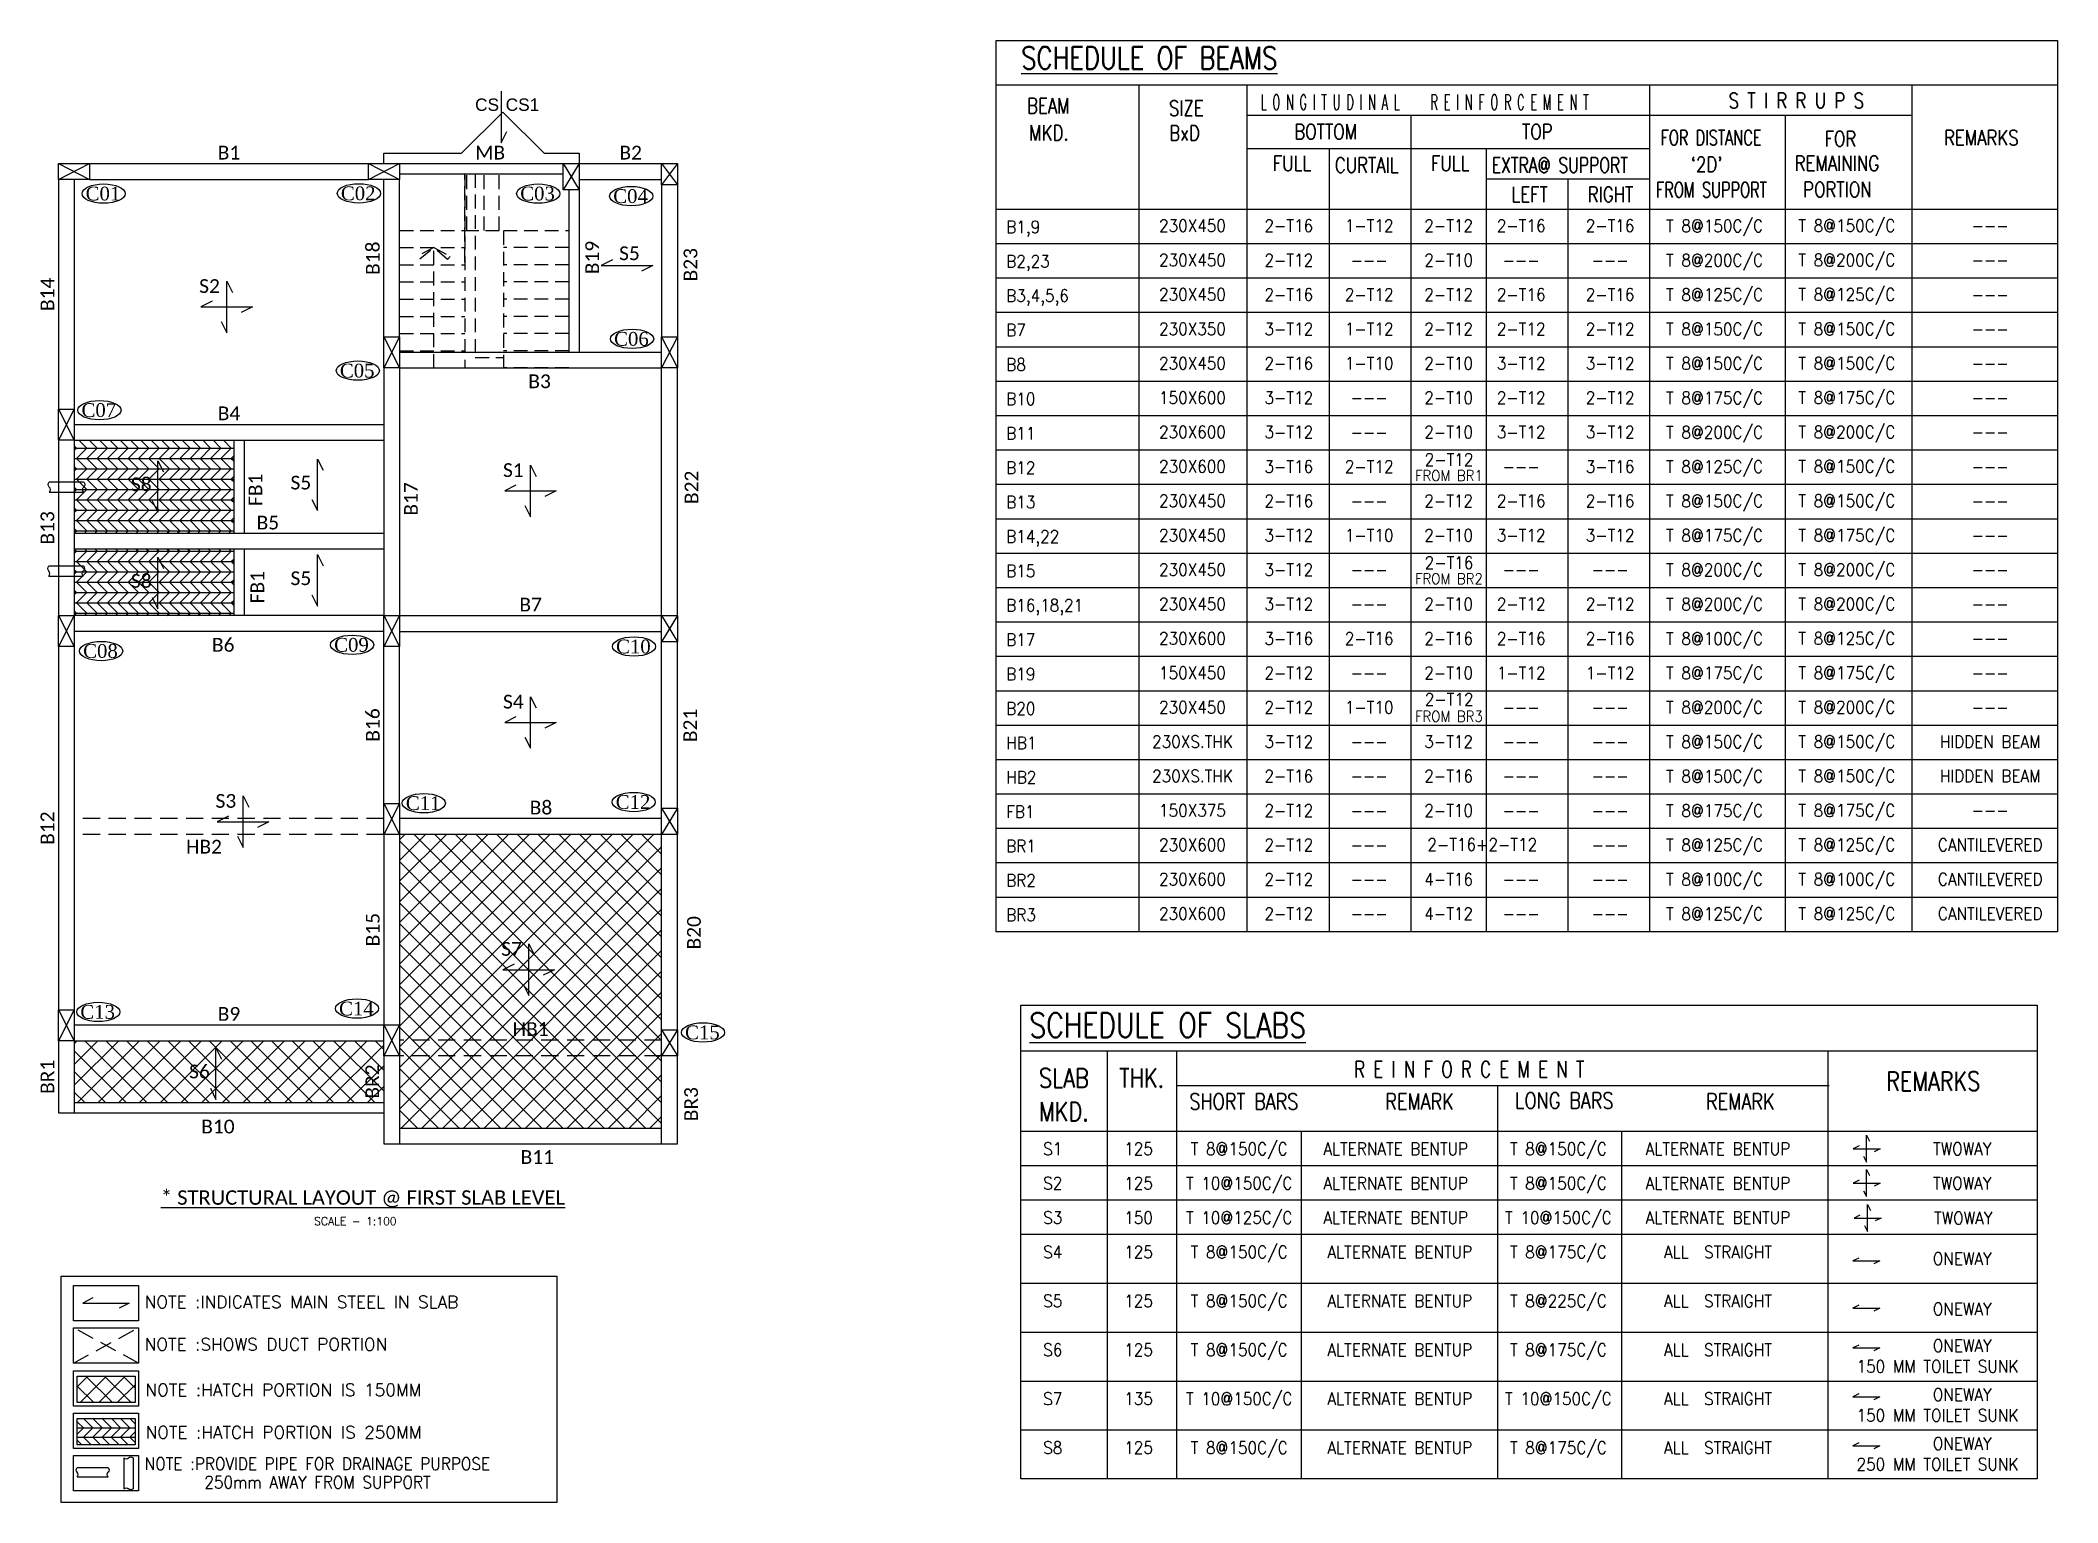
# Model space of a CAD drawing. Extents: x 2097.6 to 2126.9, y 1156.7 to 1177.9.
import ezdxf
from ezdxf.enums import TextEntityAlignment as Align

# ---------------------------------------------------------------- set-up
doc = ezdxf.new("R2010")
doc.units = 0
doc.linetypes.add('HIDDEN', pattern=[0.375, 0.25, -0.125])
for name, color, linetype in [('ARCH__BM_', 253, 'HIDDEN'), ('BAHUBALI_TITLE__BM_', 4, 'CONTINUOUS'), ('BEAM__BM_', 130, 'CONTINUOUS'), ('BEAM_TEXT__BM_', 20, 'CONTINUOUS'), ('BORDER__BM_', 40, 'CONTINUOUS'), ('COLUMN__BM_', 50, 'CONTINUOUS'), ('COLUMN_TEXT__BM_', 7, 'CONTINUOUS'), ('COLUMN_TEXT_BOX__BM_', 253, 'CONTINUOUS'), ('CS_CS1__BM_', 6, 'CONTINUOUS'), ('DUCT__BM_', 8, 'HIDDEN'), ('HIDDEN_BEAMS__BM_', 110, 'HIDDEN'), ('SCHEDULE_TEXT__BM_', 7, 'CONTINUOUS'), ('SECTION_BORDER__BM_', 8, 'CONTINUOUS'), ('SLAB_MARK__BM_', 251, 'CONTINUOUS'), ('SLAB_TEXT__BM_', 7, 'CONTINUOUS'), ('SLEEVE__BM_', 80, 'CONTINUOUS'), ('SUB_TITLE__BM_', 3, 'CONTINUOUS'), ('SUNK_BY_200MM__BM_', 201, 'CONTINUOUS'), ('SUNK_BY_325MM__BM_', 150, 'CONTINUOUS'), ('TABLE__BM_', 251, 'CONTINUOUS'), ('TEXT_LEGEND___BM_', 7, 'CONTINUOUS'), ('TITLE__BM_', 6, 'CONTINUOUS'), ('TITLE_TEXT__BM_', 7, 'CONTINUOUS')]:
    doc.layers.add(name, color=color, linetype=linetype)
doc.styles.add('CALIBRI', font='calibri.ttf')
doc.styles.add('DCPL_SLAB', font='arial.ttf', dxfattribs={"height": 0.2})
doc.styles.add('NAME', font='times.ttf')
doc.styles.add('ROMANS', font='romans')
doc.styles.add('RRR', font='romans.shx', dxfattribs={"height": 0.18})

# ---------------------------------------------------------------- blocks, each defined once
blk = doc.blocks.new('DHFGJKHL')
at = {"layer": 'BORDER__BM_'}
for p, q in [((-1361.676, -1231.291), (-1346.245, -1231.291)), ((-1346.245, -1233.104), (-1361.676, -1233.104))]:
    blk.add_line(p, q, dxfattribs=at)
blk.add_lwpolyline([(-1361.676, -1230.646), (-1346.245, -1230.646), (-1346.245, -1243.604), (-1361.676, -1243.604)], close=True, dxfattribs=at)
at = {"layer": 'TABLE__BM_'}
for p, q in [((-1359.605, -1231.291), (-1359.605, -1243.604)), ((-1358.032, -1231.291), (-1358.032, -1243.604)), ((-1352.179, -1231.291), (-1352.179, -1243.604)), ((-1348.367, -1231.291), (-1348.367, -1243.604)), ((-1348.367, -1231.738), (-1358.032, -1231.738)), ((-1355.649, -1231.738), (-1355.649, -1243.604)), ((-1352.179, -1231.738), (-1352.179, -1243.604)), ((-1350.207, -1231.738), (-1350.207, -1243.604)), ((-1358.032, -1232.216), (-1355.649, -1232.216)), ((-1356.836, -1232.216), (-1356.836, -1243.604)), ((-1355.649, -1232.216), (-1352.179, -1232.216)), ((-1354.554, -1232.216), (-1354.554, -1243.604)), ((-1352.179, -1232.216), (-1352.179, -1243.604)), ((-1354.554, -1232.66), (-1352.179, -1232.66)), ((-1353.366, -1232.66), (-1353.366, -1243.604)), ((-1346.245, -1233.604), (-1361.676, -1233.604)), ((-1346.245, -1234.104), (-1361.676, -1234.104)), ((-1346.245, -1234.604), (-1361.676, -1234.604)), ((-1346.245, -1235.104), (-1361.676, -1235.104)), ((-1346.245, -1235.604), (-1361.676, -1235.604)), ((-1346.245, -1236.104), (-1361.676, -1236.104)), ((-1346.245, -1236.604), (-1361.676, -1236.604)), ((-1346.245, -1237.104), (-1361.676, -1237.104)), ((-1346.245, -1237.604), (-1361.676, -1237.604)), ((-1346.245, -1238.104), (-1361.676, -1238.104)), ((-1346.245, -1238.604), (-1361.676, -1238.604)), ((-1346.245, -1239.104), (-1361.676, -1239.104)), ((-1346.245, -1239.604), (-1361.676, -1239.604)), ((-1346.245, -1240.104), (-1361.676, -1240.104)), ((-1346.245, -1240.604), (-1361.676, -1240.604)), ((-1346.245, -1241.104), (-1361.676, -1241.104)), ((-1346.245, -1241.604), (-1361.676, -1241.604)), ((-1346.245, -1242.104), (-1361.676, -1242.104)), ((-1346.245, -1242.604), (-1361.676, -1242.604)), ((-1346.245, -1243.104), (-1361.676, -1243.104))]:
    blk.add_line(p, q, dxfattribs=at)
at = {"layer": 'SCHEDULE_TEXT__BM_', "linetype": 'CONTINUOUS', "style": 'ROMANS', "width": 0.9}
for s, height, p in [('T 8@150C/C', 0.18, (-1351.233, -1233.433)), ('T 8@150C/C', 0.18, (-1349.31, -1233.43)), ('230X450', 0.18, (-1358.823, -1233.43)), ('2-T16', 0.18, (-1357.422, -1233.431)), ('1-T12', 0.18, (-1356.254, -1233.431)), ('2-T12', 0.18, (-1355.099, -1233.431)), ('2-T16', 0.18, (-1354.044, -1233.431)), ('2-T16', 0.18, (-1352.751, -1233.431)), ('---', 0.18, (-1347.226, -1233.43)), ('230X450', 0.18, (-1358.823, -1233.93)), ('2-T12', 0.18, (-1357.422, -1233.931)), ('2-T10', 0.18, (-1355.099, -1233.931)), ('T 8@200C/C', 0.18, (-1351.233, -1233.933)), ('T 8@200C/C', 0.18, (-1349.31, -1233.93)), ('---', 0.18, (-1356.254, -1233.931)), ('---', 0.18, (-1354.044, -1233.931)), ('---', 0.18, (-1352.751, -1233.931)), ('---', 0.18, (-1347.226, -1233.93)), ('230X450', 0.18, (-1358.823, -1234.43)), ('2-T16', 0.18, (-1357.422, -1234.431)), ('2-T12', 0.18, (-1356.254, -1234.431)), ('2-T12', 0.18, (-1355.099, -1234.431)), ('2-T16', 0.18, (-1354.044, -1234.431)), ('2-T16', 0.18, (-1352.751, -1234.431)), ('T 8@125C/C', 0.18, (-1351.233, -1234.433)), ('T 8@125C/C', 0.18, (-1349.31, -1234.43)), ('---', 0.18, (-1347.226, -1234.43)), ('230X350', 0.18, (-1358.823, -1234.93)), ('3-T12', 0.18, (-1357.422, -1234.931)), ('1-T12', 0.18, (-1356.254, -1234.931)), ('2-T12', 0.18, (-1355.099, -1234.931)), ('2-T12', 0.18, (-1354.044, -1234.931)), ('2-T12', 0.18, (-1352.751, -1234.931)), ('T 8@150C/C', 0.18, (-1351.233, -1234.933)), ('T 8@150C/C', 0.18, (-1349.31, -1234.93)), ('---', 0.18, (-1347.226, -1234.93)), ('230X450', 0.18, (-1358.823, -1235.43)), ('2-T16', 0.18, (-1357.422, -1235.431)), ('1-T10', 0.18, (-1356.254, -1235.431)), ('2-T10', 0.18, (-1355.099, -1235.431)), ('3-T12', 0.18, (-1354.044, -1235.431)), ('3-T12', 0.18, (-1352.751, -1235.431)), ('T 8@150C/C', 0.18, (-1351.233, -1235.433)), ('T 8@150C/C', 0.18, (-1349.31, -1235.43)), ('---', 0.18, (-1347.226, -1235.43)), ('150X600', 0.18, (-1358.823, -1235.93)), ('3-T12', 0.18, (-1357.422, -1235.931)), ('---', 0.18, (-1356.254, -1235.931)), ('2-T10', 0.18, (-1355.099, -1235.931)), ('2-T12', 0.18, (-1354.044, -1235.931)), ('2-T12', 0.18, (-1352.751, -1235.931)), ('T 8@175C/C', 0.18, (-1351.233, -1235.933)), ('T 8@175C/C', 0.18, (-1349.31, -1235.93)), ('---', 0.18, (-1347.226, -1235.93)), ('230X600', 0.18, (-1358.823, -1236.43)), ('3-T12', 0.18, (-1357.422, -1236.431)), ('---', 0.18, (-1356.254, -1236.431)), ('2-T10', 0.18, (-1355.099, -1236.431)), ('3-T12', 0.18, (-1354.044, -1236.431)), ('3-T12', 0.18, (-1352.751, -1236.431)), ('T 8@200C/C', 0.18, (-1351.233, -1236.433)), ('T 8@200C/C', 0.18, (-1349.31, -1236.43)), ('---', 0.18, (-1347.226, -1236.43)), ('2-T12', 0.18, (-1355.093, -1236.83)), ('T 8@125C/C', 0.18, (-1351.233, -1236.933)), ('T 8@150C/C', 0.18, (-1349.31, -1236.93)), ('230X600', 0.18, (-1358.823, -1236.93)), ('3-T16', 0.18, (-1357.422, -1236.931)), ('2-T12', 0.18, (-1356.254, -1236.931)), ('FROM BR1', 0.1565, (-1355.095, -1237.051)), ('---', 0.18, (-1354.044, -1236.931)), ('3-T16', 0.18, (-1352.751, -1236.931)), ('---', 0.18, (-1347.226, -1236.93)), ('230X450', 0.18, (-1358.823, -1237.43)), ('2-T16', 0.18, (-1357.422, -1237.431)), ('2-T12', 0.18, (-1355.099, -1237.431)), ('2-T16', 0.18, (-1354.044, -1237.431)), ('2-T16', 0.18, (-1352.751, -1237.431)), ('T 8@150C/C', 0.18, (-1351.233, -1237.433)), ('T 8@150C/C', 0.18, (-1349.31, -1237.43)), ('---', 0.18, (-1356.254, -1237.431)), ('---', 0.18, (-1347.226, -1237.43)), ('230X450', 0.18, (-1358.823, -1237.93)), ('3-T12', 0.18, (-1357.422, -1237.931)), ('1-T10', 0.18, (-1356.254, -1237.931)), ('2-T10', 0.18, (-1355.099, -1237.931)), ('3-T12', 0.18, (-1354.044, -1237.931)), ('3-T12', 0.18, (-1352.751, -1237.931)), ('T 8@175C/C', 0.18, (-1351.233, -1237.933)), ('T 8@175C/C', 0.18, (-1349.31, -1237.93)), ('---', 0.18, (-1347.226, -1237.93)), ('2-T16', 0.18, (-1355.093, -1238.33)), ('230X450', 0.18, (-1358.823, -1238.43)), ('3-T12', 0.18, (-1357.422, -1238.431)), ('---', 0.18, (-1356.254, -1238.431)), ('FROM BR2', 0.1565, (-1355.095, -1238.551)), ('---', 0.18, (-1354.044, -1238.431)), ('---', 0.18, (-1352.751, -1238.431)), ('T 8@200C/C', 0.18, (-1351.233, -1238.433)), ('T 8@200C/C', 0.18, (-1349.31, -1238.43)), ('---', 0.18, (-1347.226, -1238.43)), ('230X450', 0.18, (-1358.823, -1238.93)), ('3-T12', 0.18, (-1357.422, -1238.931)), ('2-T10', 0.18, (-1355.099, -1238.931)), ('2-T12', 0.18, (-1354.044, -1238.931)), ('2-T12', 0.18, (-1352.751, -1238.931)), ('T 8@200C/C', 0.18, (-1351.233, -1238.933)), ('T 8@200C/C', 0.18, (-1349.31, -1238.93)), ('---', 0.18, (-1356.254, -1238.931)), ('---', 0.18, (-1347.226, -1238.93)), ('230X600', 0.18, (-1358.823, -1239.43)), ('3-T16', 0.18, (-1357.422, -1239.431)), ('2-T16', 0.18, (-1356.254, -1239.431)), ('2-T16', 0.18, (-1355.099, -1239.431)), ('2-T16', 0.18, (-1354.044, -1239.431)), ('2-T16', 0.18, (-1352.751, -1239.431)), ('T 8@100C/C', 0.18, (-1351.233, -1239.433)), ('T 8@125C/C', 0.18, (-1349.31, -1239.43)), ('---', 0.18, (-1347.226, -1239.43)), ('150X450', 0.18, (-1358.823, -1239.93)), ('2-T12', 0.18, (-1357.422, -1239.931)), ('---', 0.18, (-1356.254, -1239.931)), ('2-T10', 0.18, (-1355.099, -1239.931)), ('1-T12', 0.18, (-1354.044, -1239.931)), ('1-T12', 0.18, (-1352.751, -1239.931)), ('T 8@175C/C', 0.18, (-1351.233, -1239.933)), ('T 8@175C/C', 0.18, (-1349.31, -1239.93)), ('---', 0.18, (-1347.226, -1239.93)), ('230X450', 0.18, (-1358.823, -1240.43)), ('2-T12', 0.18, (-1357.422, -1240.431)), ('1-T10', 0.18, (-1356.254, -1240.431)), ('2-T12', 0.18, (-1355.091, -1240.316)), ('T 8@200C/C', 0.18, (-1351.233, -1240.433)), ('T 8@200C/C', 0.18, (-1349.31, -1240.43)), ('FROM BR3', 0.1565, (-1355.095, -1240.551)), ('---', 0.18, (-1354.044, -1240.431)), ('---', 0.18, (-1352.751, -1240.431)), ('---', 0.18, (-1347.226, -1240.43)), ('230XS.THK', 0.18, (-1358.823, -1240.93)), ('3-T12', 0.18, (-1357.422, -1240.931)), ('3-T12', 0.18, (-1355.099, -1240.931)), ('T 8@150C/C', 0.18, (-1351.233, -1240.933)), ('T 8@150C/C', 0.18, (-1349.31, -1240.93)), ('HIDDEN BEAM', 0.18, (-1347.226, -1240.93)), ('---', 0.18, (-1356.254, -1240.931)), ('---', 0.18, (-1354.044, -1240.931)), ('---', 0.18, (-1352.751, -1240.931)), ('230XS.THK', 0.18, (-1358.823, -1241.43)), ('2-T16', 0.18, (-1357.422, -1241.431)), ('---', 0.18, (-1356.254, -1241.431)), ('2-T16', 0.18, (-1355.099, -1241.431)), ('---', 0.18, (-1354.044, -1241.431)), ('---', 0.18, (-1352.751, -1241.431)), ('T 8@150C/C', 0.18, (-1351.233, -1241.433)), ('T 8@150C/C', 0.18, (-1349.31, -1241.43)), ('HIDDEN BEAM', 0.18, (-1347.226, -1241.43)), ('T 8@175C/C', 0.18, (-1351.233, -1241.933)), ('T 8@175C/C', 0.18, (-1349.31, -1241.93)), ('150X375', 0.18, (-1358.823, -1241.93)), ('2-T12', 0.18, (-1357.422, -1241.931)), ('---', 0.18, (-1356.254, -1241.931)), ('2-T10', 0.18, (-1355.099, -1241.931)), ('---', 0.18, (-1354.044, -1241.931)), ('---', 0.18, (-1352.751, -1241.931)), ('---', 0.18, (-1347.226, -1241.93)), ('230X600', 0.18, (-1358.823, -1242.43)), ('2-T12', 0.18, (-1357.422, -1242.431)), ('2-T16+2-T12', 0.18, (-1354.61, -1242.425)), ('T 8@125C/C', 0.18, (-1351.233, -1242.433)), ('T 8@125C/C', 0.18, (-1349.31, -1242.43)), ('CANTILEVERED', 0.18, (-1347.226, -1242.43)), ('---', 0.18, (-1356.254, -1242.431)), ('---', 0.18, (-1352.751, -1242.431)), ('230X600', 0.18, (-1358.823, -1242.93)), ('2-T12', 0.18, (-1357.422, -1242.931)), ('---', 0.18, (-1356.254, -1242.931)), ('4-T16', 0.18, (-1355.099, -1242.931)), ('---', 0.18, (-1354.044, -1242.931)), ('---', 0.18, (-1352.751, -1242.931)), ('T 8@100C/C', 0.18, (-1351.233, -1242.933)), ('T 8@100C/C', 0.18, (-1349.31, -1242.93)), ('CANTILEVERED', 0.18, (-1347.226, -1242.93)), ('230X600', 0.18, (-1358.823, -1243.43)), ('2-T12', 0.18, (-1357.422, -1243.431)), ('---', 0.18, (-1356.254, -1243.431)), ('4-T12', 0.18, (-1355.099, -1243.431)), ('---', 0.18, (-1354.044, -1243.431)), ('---', 0.18, (-1352.751, -1243.431)), ('T 8@125C/C', 0.18, (-1351.233, -1243.433)), ('T 8@125C/C', 0.18, (-1349.31, -1243.43)), ('CANTILEVERED', 0.18, (-1347.226, -1243.43))]:
    blk.add_text(s, height=height, dxfattribs=at).set_placement(p, align=Align.CENTER)
for s, p in [('B1,9', (-1361.53, -1233.448)), ('B2,23', (-1361.53, -1233.948)), ('B3,4,5,6', (-1361.53, -1234.448)), ('B7', (-1361.53, -1234.948)), ('B8', (-1361.53, -1235.448)), ('B10', (-1361.53, -1235.948)), ('B11', (-1361.53, -1236.448)), ('B12', (-1361.53, -1236.948)), ('B13', (-1361.53, -1237.448)), ('B14,22', (-1361.53, -1237.948)), ('B15', (-1361.53, -1238.448)), ('B16,18,21', (-1361.53, -1238.948)), ('B17', (-1361.53, -1239.448)), ('B19', (-1361.53, -1239.948)), ('B20', (-1361.53, -1240.448)), ('HB1', (-1361.53, -1240.948)), ('HB2', (-1361.53, -1241.448)), ('FB1', (-1361.53, -1241.948)), ('BR1', (-1361.53, -1242.448)), ('BR2', (-1361.53, -1242.948)), ('BR3', (-1361.53, -1243.448))]:
    blk.add_text(s, height=0.18, dxfattribs=at).set_placement(p)
at = {"layer": 'SUB_TITLE__BM_', "style": 'ROMANS'}
for s, width, p in [('L O N G I T U D I N A L   R E I N F O R C E M E N T', 0.55, (-1357.832, -1231.655)), ('S T I R R U P S', 0.8, (-1351.028, -1231.631)), ('BEAM', 0.8, (-1361.227, -1231.707)), ('SIZE', 0.8, (-1359.165, -1231.742)), ('MKD.', 0.8, (-1361.196, -1232.1)), ('BxD', 0.8, (-1359.16, -1232.104)), ('BOTTOM', 0.8, (-1357.342, -1232.083)), ('TOP', 0.8, (-1354.031, -1232.083)), ('FOR DISTANCE ', 0.7, (-1352.016, -1232.171)), ('FOR', 0.8, (-1349.633, -1232.187)), ('REMARKS', 0.8, (-1347.897, -1232.172)), ('FULL', 0.8, (-1357.654, -1232.545)), ('FULL', 0.8, (-1355.355, -1232.545)), (" `2D'", 0.8, (-1351.699, -1232.558)), ('REMAINING ', 0.8, (-1350.068, -1232.544)), ('CURTAIL', 0.8, (-1356.753, -1232.57)), ('EXTRA@ SUPPORT', 0.75, (-1354.471, -1232.57)), ('LEFT', 0.8, (-1354.185, -1232.996)), ('RIGHT', 0.8, (-1353.076, -1232.996)), ('FROM SUPPORT', 0.7, (-1352.082, -1232.928)), ('PORTION', 0.8, (-1349.944, -1232.925))]:
    blk.add_text(s, height=0.22, dxfattribs=dict(at, width=width)).set_placement(p)
at = {"layer": 'TITLE__BM_', "style": 'ROMANS', "width": 0.8}
blk.add_text('%%uSCHEDULE OF BEAMS', height=0.32424, dxfattribs=at).set_placement((-1361.312, -1231.063))
blk = doc.blocks.new('SLAB_MARK_2W')
at = {"layer": 'SLAB_MARK__BM_'}
for points in [[(823.179, 262.454), (822.983, 262.356), (823.879, 262.356), (823.684, 262.258)], [(823.334, 262.104), (823.431, 261.908), (823.431, 262.804), (823.529, 262.609)]]:
    blk.add_lwpolyline(points, dxfattribs=at)
blk = doc.blocks.new('FHGJG')
at = {"layer": 'SLAB_MARK__BM_'}
for points in [[(652.264, 340.805), (652.346, 340.641), (652.346, 341.391), (652.428, 341.227)], [(652.135, 341.098), (651.971, 341.016), (652.721, 341.016), (652.557, 340.934)]]:
    blk.add_lwpolyline(points, dxfattribs=at)
blk = doc.blocks.new('PIPE')
at = {"layer": 'SLEEVE__BM_'}
for p, q in [((0.001, 0.517), (0.001, 0.016)), ((0.151, 0.518), (0.151, 0.015))]:
    blk.add_line(p, q, dxfattribs=at)
for points in [[(0.151, 0.518, -0.422034), (0.076, 0.518)], [(0.151, 0.015, 0.422765), (0.076, 0.015)]]:
    blk.add_lwpolyline(points, format="xyb", dxfattribs=at)
for centre, start, end in [((0.039, 0.48), 44.6329, 135.5046), ((0.039, 0.053), 224.4858, 315.3902)]:
    blk.add_arc(centre, 0.0532, start, end, dxfattribs=at)

msp = doc.modelspace()

# ---------------------------------------------------------------- hatches: boundary and pattern name
at = {"layer": 'SUNK_BY_200MM__BM_'}
h = msp.add_hatch(dxfattribs=at)
h.set_pattern_fill('GLB', color=256, scale=0.15, style=0)
h.set_pattern_definition([(0, (3517.4192, 2380.25653), (0, 0.15), []), (315, (3517.41921, 2380.25653), (0.15, 0), [0.212132034, -0.212132034]), (45, (3517.41921, 2380.25653), (0.15, 0), [0.212132034, -0.212132034])])
h.paths.add_polyline_path([(2100.406, 1172.122), (2098.086, 1172.122), (2098.086, 1170.772), (2100.406, 1170.772)])
h.paths.add_polyline_path([(2100.406, 1170.542), (2098.086, 1170.542), (2098.086, 1169.572), (2100.406, 1169.572)])
h.paths.add_polyline_path([(2098.859, 1171.327), (2099.266, 1171.327), (2099.266, 1171.634), (2098.859, 1171.634)], flags=24)
h.paths.add_polyline_path([(2098.859, 1169.923), (2099.266, 1169.923), (2099.266, 1170.23), (2098.859, 1170.23)], flags=24)
h = msp.add_hatch(dxfattribs=at)
h.set_pattern_fill('GLB', color=256, scale=0.135, style=0)
h.set_pattern_definition([(0, (2848.01035, 1705.99889), (0, 0.135), []), (315, (2848.01035, 1705.99889), (0.135, 0), [0.19091883, -0.19091883]), (45, (2848.01035, 1705.99889), (0.135, 0), [0.19091883, -0.19091883])])
h.paths.add_polyline_path([(2098.13, 1157.903), (2098.13, 1157.517), (2098.972, 1157.517), (2098.972, 1157.903)])
at = {"layer": 'SUNK_BY_325MM__BM_'}
h = msp.add_hatch(dxfattribs=at)
h.set_pattern_fill('ARCHT02', color=256, scale=0.15, style=0)
h.set_pattern_definition([(45, (3517.22242, 2380.706), (-0.150613744, 0.150613744), []), (135, (3517.22242, 2380.706), (-0.150613744, -0.150613744), [])])
h.paths.add_polyline_path([(2106.626, 1166.392), (2102.816, 1166.392), (2102.816, 1163.622), (2102.816, 1163.402), (2106.626, 1163.402), (2106.626, 1163.552)])
h.paths.add_polyline_path([(2106.626, 1163.402), (2102.816, 1163.402), (2102.816, 1163.172), (2106.626, 1163.172)])
h.paths.add_polyline_path([(2106.626, 1163.172), (2102.816, 1163.172), (2102.816, 1162.122), (2106.626, 1162.122)])
h.paths.add_polyline_path([(2104.242, 1164.573), (2104.649, 1164.573), (2104.649, 1164.88), (2104.242, 1164.88)], flags=24)
h.paths.add_polyline_path([(2104.407, 1163.435), (2105.035, 1163.435), (2105.035, 1163.737), (2104.407, 1163.737)], flags=24)
h = msp.add_hatch(dxfattribs=at)
h.set_pattern_fill('ARCHT02', color=256, scale=0.15, style=0)
h.set_pattern_definition([(45, (3517.4192, 2380.25653), (-0.150613744, 0.150613744), []), (135, (3517.4192, 2380.25653), (-0.150613744, -0.150613744), [])])
h.paths.add_polyline_path([(2102.586, 1163.172), (2102.586, 1163.392), (2098.086, 1163.392), (2098.086, 1162.492), (2102.586, 1162.492)])
h.paths.add_polyline_path([(2099.705, 1162.791), (2100.112, 1162.791), (2100.112, 1163.098), (2099.705, 1163.098)], flags=24)
h.paths.add_polyline_path([(2102.546, 1162.497), (2102.546, 1163.1), (2102.241, 1163.1), (2102.241, 1162.497)], flags=24)
h = msp.add_hatch(dxfattribs=at)
h.set_pattern_fill('ARCHT02', color=256, scale=0.135, style=0)
h.set_pattern_definition([(45, (2848.01035, 1705.9989), (-0.13555237, 0.13555237), []), (135, (2848.01035, 1705.9989), (-0.13555237, -0.13555237), [])])
h.paths.add_polyline_path([(2098.13, 1158.518), (2098.13, 1158.132), (2098.972, 1158.132), (2098.972, 1158.518)])

# ---------------------------------------------------------------- linework, layer by layer
at = {"layer": 'ARCH__BM_', "ltscale": 0.8}
for p, q in [((2103.766, 1175.992), (2103.766, 1173.172)), ((2103.766, 1174.712), (2103.766, 1175.992)), ((2103.766, 1175.992), (2103.766, 1173.172)), ((2103.766, 1174.712), (2103.766, 1175.992)), ((2103.796, 1175.172), (2103.796, 1175.992)), ((2103.916, 1175.992), (2103.916, 1173.322)), ((2103.916, 1175.992), (2103.916, 1173.322)), ((2104.046, 1175.172), (2104.046, 1175.992)), ((2104.266, 1175.172), (2104.266, 1175.992)), ((2102.816, 1175.172), (2103.766, 1175.172)), ((2103.766, 1175.172), (2104.326, 1175.172)), ((2104.326, 1175.172), (2105.276, 1175.172)), ((2104.326, 1175.162), (2104.326, 1173.322)), ((2102.816, 1174.922), (2103.766, 1174.922)), ((2103.316, 1174.922), (2103.08, 1174.799)), ((2103.316, 1174.922), (2103.08, 1174.799)), ((2103.111, 1174.757), (2103.316, 1174.922)), ((2103.111, 1174.757), (2103.316, 1174.922)), ((2103.316, 1173.172), (2103.316, 1174.922)), ((2103.316, 1174.922), (2103.55, 1174.793)), ((2103.511, 1174.748), (2103.316, 1174.922)), ((2103.316, 1173.172), (2103.316, 1174.922)), ((2103.316, 1174.922), (2103.55, 1174.793)), ((2103.511, 1174.748), (2103.316, 1174.922)), ((2105.276, 1174.922), (2104.326, 1174.922)), ((2102.816, 1174.672), (2103.766, 1174.672)), ((2103.55, 1174.793), (2103.511, 1174.748)), ((2103.55, 1174.793), (2103.511, 1174.748)), ((2105.276, 1174.672), (2104.326, 1174.672)), ((2102.816, 1174.422), (2103.766, 1174.422)), ((2105.276, 1174.422), (2104.326, 1174.422)), ((2102.816, 1174.172), (2103.766, 1174.172)), ((2105.276, 1174.172), (2104.326, 1174.172)), ((2102.816, 1173.922), (2103.766, 1173.922)), ((2105.276, 1173.922), (2104.326, 1173.922)), ((2102.816, 1173.672), (2103.766, 1173.672)), ((2102.816, 1173.422), (2103.766, 1173.422)), ((2105.276, 1173.672), (2104.326, 1173.672)), ((2105.276, 1173.422), (2104.326, 1173.422)), ((2102.816, 1173.172), (2103.766, 1173.172)), ((2103.766, 1173.172), (2104.326, 1173.172)), ((2103.766, 1173.172), (2104.326, 1173.172)), ((2103.916, 1173.322), (2104.326, 1173.322)), ((2103.916, 1173.322), (2104.326, 1173.322)), ((2104.326, 1173.322), (2104.326, 1173.172)), ((2104.326, 1173.322), (2104.326, 1173.172)), ((2105.276, 1173.172), (2104.326, 1173.172))]:
    msp.add_line(p, q, dxfattribs=at)
at = {"layer": 'BEAM__BM_'}
for p, q in [((2098.306, 1176.142), (2102.366, 1176.142)), ((2102.816, 1176.142), (2105.196, 1176.142)), ((2105.426, 1176.142), (2106.626, 1176.142)), ((2097.856, 1175.912), (2097.856, 1172.572)), ((2098.086, 1175.912), (2098.086, 1172.572)), ((2098.306, 1175.912), (2102.366, 1175.912)), ((2102.586, 1173.622), (2102.586, 1175.912)), ((2102.816, 1175.992), (2105.196, 1175.992)), ((2102.816, 1173.622), (2102.816, 1175.912)), ((2105.276, 1175.762), (2105.276, 1173.402)), ((2105.426, 1175.912), (2106.626, 1175.912)), ((2105.426, 1175.762), (2105.426, 1173.402)), ((2106.626, 1175.832), (2106.626, 1173.622)), ((2106.856, 1175.832), (2106.856, 1173.622)), ((2102.816, 1173.402), (2106.626, 1173.402)), ((2102.586, 1173.172), (2102.586, 1169.572)), ((2102.816, 1173.172), (2102.816, 1169.572)), ((2102.816, 1173.172), (2106.626, 1173.172)), ((2106.626, 1169.572), (2106.626, 1173.172)), ((2106.856, 1169.572), (2106.856, 1173.172)), ((2098.086, 1172.352), (2102.586, 1172.352)), ((2097.856, 1172.122), (2097.856, 1169.572)), ((2098.086, 1172.122), (2098.086, 1169.572)), ((2098.086, 1172.122), (2102.586, 1172.122)), ((2100.406, 1172.122), (2100.406, 1170.772)), ((2100.556, 1172.122), (2100.556, 1170.772)), ((2098.086, 1170.772), (2102.586, 1170.772)), ((2098.086, 1170.542), (2102.586, 1170.542)), ((2100.406, 1170.542), (2100.406, 1169.572)), ((2100.556, 1170.542), (2100.556, 1169.572)), ((2102.586, 1169.572), (2098.086, 1169.572)), ((2102.586, 1169.342), (2098.086, 1169.342)), ((2102.816, 1169.572), (2106.626, 1169.572)), ((2102.816, 1169.342), (2106.626, 1169.342)), ((2097.856, 1169.122), (2097.856, 1163.842)), ((2098.086, 1169.122), (2098.086, 1163.842)), ((2102.586, 1166.842), (2102.586, 1169.122)), ((2102.816, 1166.842), (2102.816, 1169.122)), ((2106.626, 1166.772), (2106.626, 1169.192)), ((2106.856, 1166.772), (2106.856, 1169.192)), ((2102.586, 1166.392), (2102.586, 1163.622)), ((2106.626, 1166.622), (2102.816, 1166.622)), ((2106.626, 1166.392), (2102.816, 1166.392)), ((2102.816, 1166.392), (2102.816, 1163.622)), ((2106.626, 1163.552), (2106.626, 1166.392)), ((2106.856, 1163.552), (2106.856, 1166.392)), ((2098.086, 1163.622), (2102.586, 1163.622)), ((2097.856, 1163.392), (2097.856, 1162.342)), ((2098.086, 1163.392), (2102.586, 1163.392)), ((2098.086, 1163.392), (2098.086, 1162.342)), ((2102.586, 1163.172), (2102.586, 1161.892)), ((2102.816, 1163.172), (2102.816, 1161.892)), ((2106.626, 1161.892), (2106.626, 1163.172)), ((2106.856, 1161.892), (2106.856, 1163.172)), ((2097.856, 1162.342), (2102.586, 1162.342)), ((2098.086, 1162.492), (2102.586, 1162.492)), ((2102.816, 1162.122), (2106.626, 1162.122)), ((2102.586, 1161.892), (2106.856, 1161.892))]:
    msp.add_line(p, q, dxfattribs=at)
at = {"layer": 'BORDER__BM_'}
msp.add_line((2111.849, 1163.244), (2126.625, 1163.244), dxfattribs=at)
msp.add_lwpolyline([(2126.625, 1157.025), (2111.849, 1157.025), (2111.849, 1163.91), (2126.625, 1163.91)], close=True, dxfattribs=at)
at = {"layer": 'COLUMN__BM_'}
for p, q in [((2097.856, 1175.912), (2098.306, 1176.142)), ((2097.856, 1176.142), (2098.306, 1175.912)), ((2102.366, 1175.912), (2102.816, 1176.142)), ((2102.366, 1176.142), (2102.816, 1175.912)), ((2105.196, 1176.142), (2105.426, 1175.762)), ((2105.426, 1176.142), (2105.196, 1175.762)), ((2106.626, 1176.142), (2106.856, 1175.832)), ((2106.856, 1176.142), (2106.626, 1175.832)), ((2102.586, 1173.622), (2102.816, 1173.172)), ((2102.816, 1173.622), (2102.586, 1173.172)), ((2106.626, 1173.622), (2106.856, 1173.172)), ((2106.856, 1173.622), (2106.626, 1173.172)), ((2097.856, 1172.572), (2098.086, 1172.122)), ((2098.086, 1172.572), (2097.856, 1172.122)), ((2097.856, 1169.572), (2098.086, 1169.122)), ((2098.086, 1169.572), (2097.856, 1169.122)), ((2102.586, 1169.572), (2102.816, 1169.122)), ((2102.816, 1169.572), (2102.586, 1169.122)), ((2106.626, 1169.572), (2106.856, 1169.192)), ((2106.856, 1169.572), (2106.626, 1169.192)), ((2102.586, 1166.842), (2102.816, 1166.392)), ((2102.816, 1166.842), (2102.586, 1166.392)), ((2106.626, 1166.772), (2106.856, 1166.392)), ((2106.856, 1166.772), (2106.626, 1166.392)), ((2097.856, 1163.842), (2098.086, 1163.392)), ((2098.086, 1163.842), (2097.856, 1163.392)), ((2102.586, 1163.622), (2102.816, 1163.172)), ((2102.816, 1163.622), (2102.586, 1163.172)), ((2106.626, 1163.552), (2106.856, 1163.172)), ((2106.856, 1163.552), (2106.626, 1163.172))]:
    msp.add_line(p, q, dxfattribs=at)
for points in [[(2097.856, 1175.912), (2097.856, 1176.142), (2098.306, 1176.142), (2098.306, 1175.912)], [(2102.366, 1175.912), (2102.366, 1176.142), (2102.816, 1176.142), (2102.816, 1175.912)], [(2105.196, 1176.142), (2105.426, 1176.142), (2105.426, 1175.762), (2105.196, 1175.762)], [(2106.626, 1176.142), (2106.856, 1176.142), (2106.856, 1175.832), (2106.626, 1175.832)], [(2102.586, 1173.622), (2102.816, 1173.622), (2102.816, 1173.172), (2102.586, 1173.172)], [(2106.626, 1173.622), (2106.856, 1173.622), (2106.856, 1173.172), (2106.626, 1173.172)], [(2097.856, 1172.572), (2098.086, 1172.572), (2098.086, 1172.122), (2097.856, 1172.122)], [(2097.856, 1169.572), (2098.086, 1169.572), (2098.086, 1169.122), (2097.856, 1169.122)], [(2102.586, 1169.572), (2102.816, 1169.572), (2102.816, 1169.122), (2102.586, 1169.122)], [(2106.626, 1169.572), (2106.856, 1169.572), (2106.856, 1169.192), (2106.626, 1169.192)], [(2102.586, 1166.842), (2102.816, 1166.842), (2102.816, 1166.392), (2102.586, 1166.392)], [(2106.626, 1166.772), (2106.856, 1166.772), (2106.856, 1166.392), (2106.626, 1166.392)], [(2097.856, 1163.842), (2098.086, 1163.842), (2098.086, 1163.392), (2097.856, 1163.392)], [(2102.586, 1163.622), (2102.816, 1163.622), (2102.816, 1163.172), (2102.586, 1163.172)], [(2106.626, 1163.552), (2106.856, 1163.552), (2106.856, 1163.172), (2106.626, 1163.172)]]:
    msp.add_lwpolyline(points, close=True, dxfattribs=at)
at = {"layer": 'COLUMN_TEXT_BOX__BM_'}
for centre in [(2098.513, 1175.706), (2102.224, 1175.71), (2104.831, 1175.706), (2106.183, 1175.67), (2106.196, 1173.595), (2102.209, 1173.133), (2098.453, 1172.558), (2098.477, 1169.057), (2102.126, 1169.147, 0), (2106.224, 1169.123), (2103.168, 1166.845), (2106.22, 1166.862), (2098.436, 1163.811), (2102.197, 1163.86), (2107.227, 1163.513)]:
    msp.add_ellipse(centre, major_axis=(-0.314, 0), ratio=0.447656, dxfattribs=at)
at = {"layer": 'CS_CS1__BM_'}
msp.add_lwpolyline([(2102.586, 1176.142), (2102.586, 1176.292), (2103.716, 1176.292), (2104.316, 1176.892), (2104.916, 1176.292), (2105.426, 1176.292), (2105.426, 1176.142)], dxfattribs=at)
at = {"layer": 'DUCT__BM_'}
for p, q in [((2098.075, 1158.707), (2099.02, 1159.221)), ((2099.02, 1158.707), (2098.075, 1159.221))]:
    msp.add_line(p, q, dxfattribs=at)
at = {"layer": 'HIDDEN_BEAMS__BM_'}
for p, q in [((2102.586, 1166.622), (2098.086, 1166.622)), ((2102.586, 1166.392), (2098.086, 1166.392)), ((2106.626, 1163.402), (2102.816, 1163.402)), ((2106.626, 1163.172), (2102.816, 1163.172))]:
    msp.add_line(p, q, dxfattribs=at)
at = {"layer": 'SECTION_BORDER__BM_'}
for points in [[(2097.897, 1159.971), (2105.101, 1159.971), (2105.101, 1156.678), (2097.897, 1156.678)], [(2098.075, 1159.836), (2099.02, 1159.836), (2099.02, 1159.322), (2098.075, 1159.322)], [(2098.075, 1159.221), (2099.02, 1159.221), (2099.02, 1158.707), (2098.075, 1158.707)], [(2098.075, 1158.592), (2099.02, 1158.592), (2099.02, 1158.078), (2098.075, 1158.078)], [(2098.075, 1157.977), (2099.02, 1157.977), (2099.02, 1157.463), (2098.075, 1157.463)], [(2098.075, 1157.362), (2099.02, 1157.362), (2099.02, 1156.848), (2098.075, 1156.848)]]:
    msp.add_lwpolyline(points, close=True, dxfattribs=at)
at = {"layer": 'SLAB_MARK__BM_'}
for points in [[(2104.294, 1177.196), (2104.294, 1177.196), (2104.294, 1176.446), (2104.376, 1176.61)], [(2105.91, 1174.742), (2105.746, 1174.66), (2106.496, 1174.66), (2106.332, 1174.578)], [(2099.22, 1171.238), (2099.301, 1171.074), (2099.301, 1171.824), (2099.383, 1171.66)], [(2101.54, 1171.262), (2101.621, 1171.098), (2101.621, 1171.848), (2101.703, 1171.684)], [(2099.22, 1169.834), (2099.301, 1169.67), (2099.301, 1170.42), (2099.383, 1170.256)], [(2101.54, 1169.872), (2101.621, 1169.708), (2101.621, 1170.458), (2101.703, 1170.294)], [(2100.066, 1162.702), (2100.147, 1162.538), (2100.147, 1163.288), (2100.229, 1163.124)], [(2124.029, 1160.234), (2123.944, 1160.191), (2124.335, 1160.191), (2124.25, 1160.148)], [(2098.357, 1159.653), (2098.21, 1159.579), (2098.885, 1159.579), (2098.737, 1159.506)], [(2124.029, 1159.548), (2123.944, 1159.505), (2124.335, 1159.505), (2124.25, 1159.463)], [(2124.029, 1158.969), (2123.944, 1158.926), (2124.335, 1158.926), (2124.25, 1158.883)], [(2124.029, 1158.258), (2123.944, 1158.215), (2124.335, 1158.215), (2124.25, 1158.172)], [(2124.029, 1157.547), (2123.944, 1157.504), (2124.335, 1157.504), (2124.25, 1157.461)]]:
    msp.add_lwpolyline(points, dxfattribs=at)
at = {"layer": 'SUNK_BY_200MM__BM_'}
msp.add_lwpolyline([(2098.13, 1157.903), (2098.972, 1157.903), (2098.972, 1157.517), (2098.13, 1157.517)], close=True, dxfattribs=at)
at = {"layer": 'SUNK_BY_325MM__BM_'}
msp.add_lwpolyline([(2098.13, 1158.518), (2098.972, 1158.518), (2098.972, 1158.132), (2098.13, 1158.132)], close=True, dxfattribs=at)
at = {"layer": 'TABLE__BM_'}
for p, q in [((2113.108, 1157.025), (2113.108, 1163.244)), ((2114.117, 1157.025), (2114.117, 1163.244)), ((2114.117, 1157.025), (2114.117, 1163.244)), ((2114.117, 1157.025), (2114.117, 1163.244)), ((2114.117, 1157.025), (2114.117, 1163.244)), ((2114.117, 1157.025), (2114.117, 1163.244)), ((2123.583, 1157.025), (2123.583, 1163.244)), ((2123.583, 1157.025), (2123.583, 1163.244)), ((2123.583, 1157.025), (2123.583, 1163.244)), ((2123.583, 1157.025), (2123.583, 1163.244)), ((2123.583, 1157.025), (2123.583, 1163.244)), ((2114.117, 1162.741), (2123.597, 1162.741)), ((2118.78, 1157.025), (2118.78, 1162.741)), ((2111.849, 1162.079), (2126.625, 1162.079)), ((2115.929, 1157.025), (2115.929, 1162.079)), ((2120.583, 1157.025), (2120.583, 1162.079)), ((2111.849, 1161.579), (2126.625, 1161.579)), ((2111.849, 1161.079), (2126.625, 1161.079)), ((2111.849, 1160.579), (2126.625, 1160.579)), ((2111.849, 1159.868), (2126.625, 1159.868)), ((2111.849, 1159.157), (2126.625, 1159.157)), ((2111.849, 1158.446), (2126.625, 1158.446)), ((2111.849, 1157.736), (2126.625, 1157.736))]:
    msp.add_line(p, q, dxfattribs=at)

# ---------------------------------------------------------------- block references
at = {"layer": 'BAHUBALI_TITLE__BM_', "xscale": 0.4372657487104979, "yscale": 0.4372657487104979, "zscale": 0.4372657487104979}
for p in [(1764.085, 1047.103), (1764.085, 1046.603), (1764.099, 1046.096)]:
    msp.add_blockref('SLAB_MARK_2W', p, dxfattribs=at)
at = {"layer": 'CS_CS1__BM_'}
msp.add_blockref('DHFGJKHL', (3473.166, 2408.58), dxfattribs=at)
at = {"layer": 'SLAB_MARK__BM_'}
for p in [(1447.957, 833.043), (1452.373, 830.369), (1452.373, 827.002), (1448.195, 825.559), (1452.348, 823.409)]:
    msp.add_blockref('FHGJG', p, dxfattribs=at)
at = {"layer": 'SLEEVE__BM_', "rotation": 90}
for p, xscale, yscale, zscale in [((2098.239, 1171.516), -0.9962016975403694, 0.9962016975403694, 0.996201697540334), ((2098.233, 1170.296), -0.9962016975403694, 0.9962016975403694, 0.996201697540334), ((2098.592, 1157.188), -0.8965815277863324, 0.8965815277863324, 0.8965815277863005)]:
    msp.add_blockref('PIPE', p, dxfattribs=dict(at, xscale=xscale, yscale=yscale, zscale=zscale))
at = {"layer": 'SLEEVE__BM_', "xscale": -0.8965815277863324, "yscale": 0.8965815277863324, "zscale": 0.8965815277863005}
msp.add_blockref('PIPE', (2098.942, 1156.864), dxfattribs=at)

# ---------------------------------------------------------------- texts
at = {"layer": 'BEAM_TEXT__BM_', "style": 'CALIBRI'}
for s, p in [('B1', (2100.336, 1176.142)), ('MB', (2104.132, 1176.142)), ('B2', (2106.176, 1176.142)), ('B3', (2104.851, 1172.818)), ('B4', (2100.336, 1172.352)), ('B5', (2100.901, 1170.764)), ('B7', (2104.721, 1169.572)), ('B6', (2100.252, 1168.987)), ('B8', (2104.871, 1166.622)), ('HB2', (2099.973, 1166.053)), ('B9', (2100.336, 1163.622)), ('HB1', (2104.721, 1163.402)), ('B10', (2100.175, 1161.985)), ('B11', (2104.818, 1161.542))]:
    msp.add_text(s, height=0.2, dxfattribs=at).set_placement(p, align=Align.BOTTOM_CENTER)
for s, p in [('B18', (2102.586, 1174.767)), ('B19', (2105.776, 1174.777)), ('B23', (2107.205, 1174.672)), ('B14', (2097.856, 1174.242)), ('B22', (2107.22, 1171.436)), ('FB1', (2100.88, 1171.401)), ('B17', (2103.141, 1171.268)), ('B13', (2097.856, 1170.847)), ('FB1', (2100.908, 1169.985)), ('B16', (2102.586, 1167.982)), ('B21', (2107.201, 1167.975)), ('B12', (2097.856, 1166.482)), ('B15', (2102.586, 1165.007)), ('B20', (2107.255, 1164.961)), ('BR1', (2097.856, 1162.867)), ('BR2', (2102.579, 1162.799)), ('BR3', (2107.214, 1162.47))]:
    msp.add_text(s, height=0.2, rotation=90, dxfattribs=at).set_placement(p, align=Align.BOTTOM_CENTER)
at = {"layer": 'COLUMN_TEXT__BM_', "style": 'NAME'}
for s, p in [('C01', (2098.252, 1175.607, 0)), ('C02', (2101.963, 1175.61, 0)), ('C03', (2104.57, 1175.607, 0)), ('C04', (2105.922, 1175.57, 0)), ('C06', (2105.935, 1173.495, 0)), ('C05', (2101.948, 1173.033, 0)), ('C07', (2098.192, 1172.459, 0)), ('C08', (2098.216, 1168.958, 0)), ('C09', (2101.865, 1169.047)), ('C10', (2105.963, 1169.023, 0)), ('C11', (2102.907, 1166.746, 0)), ('C12', (2105.959, 1166.763, 0)), ('C13', (2098.175, 1163.712, 0)), ('C14', (2101.936, 1163.76, 0)), ('C15', (2106.966, 1163.413, 0))]:
    msp.add_text(s, height=0.2, dxfattribs=at).set_placement(p)
at = {"layer": 'SCHEDULE_TEXT__BM_', "linetype": 'CONTINUOUS', "style": 'ROMANS', "width": 0.9}
for s, p in [('S1', (2112.312, 1161.677)), ('125', (2113.559, 1161.677)), ('T 8@150C/C', (2115.022, 1161.677)), ('ALTERNATE BENTUP', (2117.298, 1161.677)), ('T 8@150C/C', (2119.663, 1161.677)), ('ALTERNATE BENTUP', (2121.982, 1161.677)), ('TWOWAY', (2125.534, 1161.677)), ('S2', (2112.312, 1161.177)), ('125', (2113.559, 1161.177)), ('T 10@150C/C', (2115.022, 1161.177)), ('ALTERNATE BENTUP', (2117.298, 1161.177)), ('T 8@150C/C', (2119.663, 1161.177)), ('ALTERNATE BENTUP', (2121.982, 1161.177)), ('TWOWAY', (2125.534, 1161.177)), ('S3', (2112.312, 1160.677)), ('150', (2113.559, 1160.677)), ('T 10@125C/C', (2115.022, 1160.677)), ('ALTERNATE BENTUP', (2117.298, 1160.677)), ('T 10@150C/C', (2119.663, 1160.677)), ('ALTERNATE BENTUP', (2121.982, 1160.677)), ('TWOWAY', (2125.548, 1160.67)), ('S4', (2112.312, 1160.177)), ('125', (2113.559, 1160.177)), ('T 8@150C/C', (2115.022, 1160.177)), ('ALTERNATE BENTUP', (2117.357, 1160.177)), ('T 8@175C/C', (2119.663, 1160.177)), ('ALL  STRAIGHT', (2121.982, 1160.177)), ('ONEWAY', (2125.534, 1160.08)), ('S5', (2112.312, 1159.466)), ('125', (2113.559, 1159.466)), ('T 8@150C/C', (2115.022, 1159.466)), ('ALTERNATE BENTUP', (2117.357, 1159.466)), ('T 8@225C/C', (2119.663, 1159.466)), ('ALL  STRAIGHT', (2121.982, 1159.466)), ('ONEWAY', (2125.534, 1159.348)), ('ONEWAY', (2125.534, 1158.815)), ('S6', (2112.312, 1158.755)), ('125', (2113.559, 1158.755)), ('T 8@150C/C', (2115.022, 1158.755)), ('ALTERNATE BENTUP', (2117.357, 1158.755)), ('T 8@175C/C', (2119.663, 1158.755)), ('ALL  STRAIGHT', (2121.982, 1158.755)), ('150 MM TOILET SUNK', (2125.174, 1158.514)), ('S7', (2112.312, 1158.044)), ('135', (2113.559, 1158.045)), ('T 10@150C/C', (2115.022, 1158.044)), ('ALTERNATE BENTUP', (2117.357, 1158.044)), ('T 10@150C/C', (2119.663, 1158.044)), ('ALL  STRAIGHT', (2121.982, 1158.044)), ('ONEWAY', (2125.534, 1158.104)), ('150 MM TOILET SUNK', (2125.174, 1157.803)), ('S8', (2112.312, 1157.333)), ('125', (2113.559, 1157.334)), ('T 8@150C/C', (2115.022, 1157.333)), ('ALTERNATE BENTUP', (2117.357, 1157.333)), ('T 8@175C/C', (2119.663, 1157.333)), ('ALL  STRAIGHT', (2121.982, 1157.333)), ('ONEWAY', (2125.534, 1157.393)), ('250 MM TOILET SUNK', (2125.174, 1157.092))]:
    msp.add_text(s, height=0.18, dxfattribs=at).set_placement(p, align=Align.BOTTOM_CENTER)
at = {"layer": 'SLAB_TEXT__BM_'}
for s, height, style, p in [('CS', 0.18, 'DCPL_SLAB', (2103.913, 1176.909)), ('CS1', 0.18, 'DCPL_SLAB', (2104.358, 1176.909)), ('S5', 0.2, 'CALIBRI', (2106.007, 1174.739)), ('S2', 0.2, 'CALIBRI', (2099.902, 1174.262)), ('S1', 0.2, 'CALIBRI', (2104.319, 1171.587)), ('S8', 0.2, 'CALIBRI', (2098.91, 1171.381)), ('S5', 0.2, 'CALIBRI', (2101.23, 1171.405)), ('S8', 0.2, 'CALIBRI', (2098.91, 1169.977)), ('S5', 0.2, 'CALIBRI', (2101.23, 1170.015)), ('S4', 0.2, 'CALIBRI', (2104.319, 1168.221)), ('S3', 0.2, 'CALIBRI', (2100.14, 1166.778)), ('S7', 0.2, 'CALIBRI', (2104.293, 1164.627)), ('S6', 0.2, 'CALIBRI', (2099.756, 1162.845))]:
    msp.add_text(s, height=height, dxfattribs=dict(at, style=style)).set_placement(p)
at = {"layer": 'SUB_TITLE__BM_', "style": 'ROMANS'}
for s, height, width, p in [('SLAB', 0.277, 0.8, (2112.112, 1162.711)), ('THK.', 0.277, 0.8, (2113.277, 1162.711)), ('R E I N F O R C E M E N T', 0.23448, 0.75, (2116.694, 1162.86)), ('REMARKS', 0.277, 0.8, (2124.428, 1162.665)), ('SHORT BARS', 0.2345, 0.8, (2114.299, 1162.391)), ('REMARK', 0.2345, 0.8, (2117.147, 1162.391)), ('LONG BARS', 0.2345, 0.8, (2119.033, 1162.405)), ('REMARK', 0.2345, 0.8, (2121.81, 1162.391)), ('MKD.', 0.277, 0.8, (2112.112, 1162.224))]:
    msp.add_text(s, height=height, dxfattribs=dict(at, width=width)).set_placement(p)
at = {"layer": 'TEXT_LEGEND___BM_', "linetype": 'CONTINUOUS', "style": 'ROMANS'}
for s, p in [('NOTE :INDICATES MAIN STEEL IN SLAB', (2099.111, 1159.504)), ('NOTE :SHOWS DUCT PORTION', (2099.111, 1158.889)), ('NOTE :HATCH PORTION IS 150MM ', (2099.121, 1158.227)), ('NOTE :HATCH PORTION IS 250MM ', (2099.123, 1157.61))]:
    msp.add_text(s, height=0.18, dxfattribs=at).set_placement(p)
at = {"layer": 'TEXT_LEGEND___BM_', "linetype": 'CONTINUOUS', "style": 'ROMANS', "width": 0.9}
for s, p in [('NOTE :PROVIDE PIPE FOR DRAINAGE PURPOSE', (2099.111, 1157.153)), ('250mm AWAY FROM SUPPORT ', (2099.978, 1156.884))]:
    msp.add_text(s, height=0.18, dxfattribs=at).set_placement(p)
at = {"layer": 'TITLE__BM_', "linetype": 'CONTINUOUS', "style": 'ROMANS', "width": 0.8}
msp.add_text('%%uSCHEDULE OF SLABS', height=0.3564, dxfattribs=at).set_placement((2111.973, 1163.44))
at = {"layer": 'TITLE_TEXT__BM_'}
for s, height, style, p in [('%%U* STRUCTURAL LAYOUT @ FIRST SLAB LEVEL', 0.21, 'CALIBRI', (2099.346, 1161.008)), ('SCALE - 1:100', 0.1152, 'RRR', (2101.574, 1160.712))]:
    msp.add_text(s, height=height, dxfattribs=dict(at, style=style)).set_placement(p)

doc.saveas('drawing.dxf')
